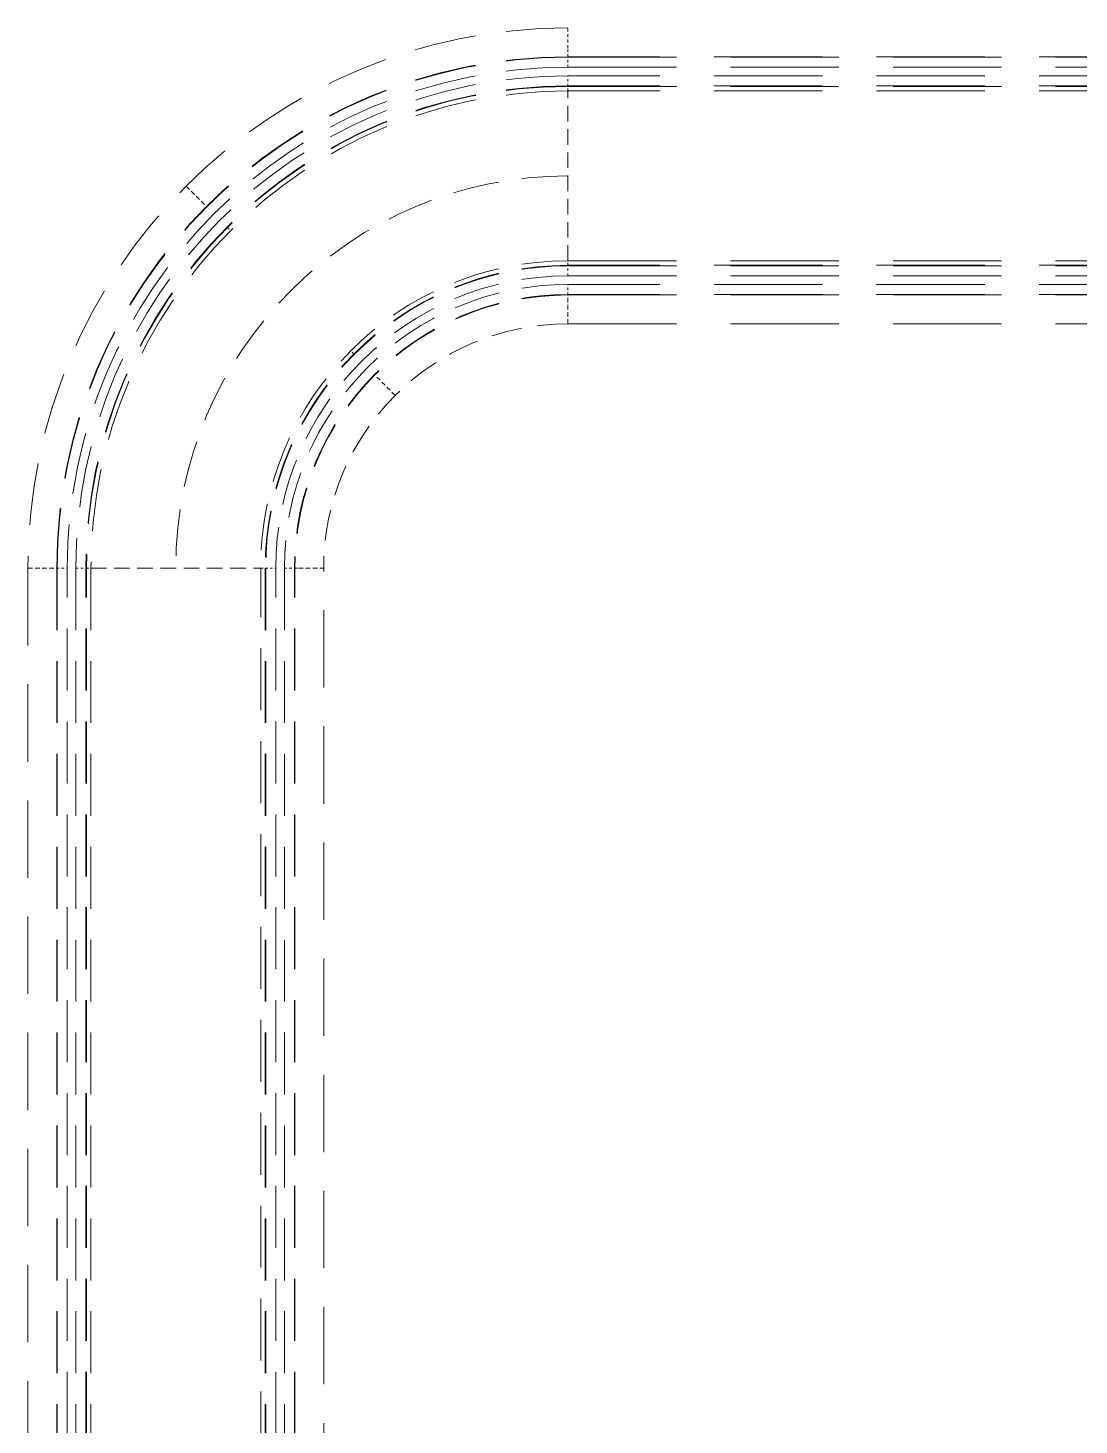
# Model space of a CAD drawing. Header units: millimetres. Extents: x -245 to 349, y -29 to 391.
# Drawn here: x -119.6 to -76.4, y 235.7 to 293 of the extents above; entities that cross this region are included whole.
import ezdxf

# ---------------------------------------------------------------- set-up
doc = ezdxf.new("R2010")
doc.units = ezdxf.units.MM
doc.linetypes.add('HIDDEN', pattern=[9.525, 6.35, -3.175])
doc.layers.add('7', color=7, linetype='Continuous', true_color=0xffffff)

msp = doc.modelspace()

# ---------------------------------------------------------------- linework, layer by layer
at = {"layer": '7', "color": 8, "linetype": 'HIDDEN', "lineweight": 13, "ltscale": 0.02}
msp.add_line((-97.409, 292.136), (-97.409, 292.967), dxfattribs=at)
at = {"layer": '7', "color": 8, "linetype": 'HIDDEN', "lineweight": 13, "ltscale": 0.01}
for p, q in [((-97.409, 291.786), (-97.409, 292.135)), ((-97.409, 291.354), (-97.409, 291.786)), ((-97.409, 290.569), (-97.409, 291.001)), ((-97.409, 282.8), (-97.409, 283.232)), ((-97.409, 282.015), (-97.409, 282.447)), ((-118.383, 270.812), (-117.951, 270.812)), ((-117.598, 270.812), (-117.166, 270.812)), ((-109.828, 270.812), (-109.396, 270.812)), ((-109.043, 270.812), (-108.611, 270.812))]:
    msp.add_line(p, q, dxfattribs=at)
at = {"layer": '7', "color": 8, "linetype": 'HIDDEN', "lineweight": 13, "ltscale": 0.7}
for p, q in [((46.377, 291.786), (-97.409, 291.786)), ((-97.409, 291.765), (46.377, 291.765)), ((-97.409, 291.354), (46.377, 291.354)), ((46.377, 291.001), (-97.409, 291.001)), ((46.377, 290.591), (-97.409, 290.591)), ((-97.409, 290.569), (46.377, 290.569)), ((46.377, 290.384), (-97.409, 290.384)), ((-97.409, 283.417), (46.377, 283.417)), ((46.377, 283.232), (-97.409, 283.232)), ((-97.409, 283.21), (46.377, 283.21)), ((-97.409, 282.8), (46.377, 282.8)), ((46.377, 282.447), (-97.409, 282.447)), ((46.377, 282.036), (-97.409, 282.036)), ((-97.409, 282.015), (46.377, 282.015))]:
    msp.add_line(p, q, dxfattribs=at)
at = {"layer": '7', "color": 8, "linetype": 'HIDDEN', "lineweight": 13, "ltscale": 0.005}
for p, q in [((-97.409, 290.384), (-97.409, 290.569)), ((-111.379, 284.782), (-111.249, 284.652)), ((-97.409, 283.232), (-97.409, 283.417)), ((-106.191, 279.594), (-106.322, 279.725)), ((-117.166, 270.812), (-116.981, 270.812)), ((-110.013, 270.812), (-109.828, 270.812))]:
    msp.add_line(p, q, dxfattribs=at)
at = {"layer": '7', "color": 8, "linetype": 'HIDDEN', "lineweight": 13, "ltscale": 0.1}
for p, q in [((-97.409, 283.417), (-97.409, 290.384)), ((-116.981, 270.812), (-110.013, 270.812))]:
    msp.add_line(p, q, dxfattribs=at)
at = {"layer": '7', "color": 8, "linetype": 'HIDDEN', "lineweight": 13, "ltscale": 0.03}
for p, q in [((-113.074, 286.478), (-112.24, 285.643)), ((-97.409, 280.834), (-97.409, 282.015)), ((-104.496, 277.899), (-105.33, 278.734)), ((-119.563, 270.812), (-118.383, 270.812)), ((-108.462, 270.812), (-107.431, 270.812))]:
    msp.add_line(p, q, dxfattribs=at)
at = {"layer": '7', "color": 8, "linetype": 'HIDDEN', "lineweight": 18, "ltscale": 0.7}
msp.add_line((-97.409, 280.834), (46.377, 280.834), dxfattribs=at)
at = {"layer": '7', "color": 8, "linetype": 'HIDDEN', "lineweight": 18, "ltscale": 0.5}
for p, q in [((-119.563, 270.812), (-119.563, 180.188)), ((-107.431, 180.188), (-107.431, 270.812))]:
    msp.add_line(p, q, dxfattribs=at)
at = {"layer": '7', "color": 8, "linetype": 'HIDDEN', "lineweight": 13, "ltscale": 0.4}
for p, q in [((-118.383, 270.812), (-118.383, 197.212)), ((-118.361, 270.812), (-118.361, 197.212)), ((-117.951, 197.212), (-117.951, 270.812)), ((-117.598, 270.812), (-117.598, 197.212)), ((-117.187, 197.212), (-117.187, 270.812)), ((-117.166, 197.212), (-117.166, 270.812)), ((-116.981, 270.812), (-116.981, 196.405)), ((-110.013, 196.405), (-110.013, 270.812)), ((-109.828, 270.812), (-109.828, 197.212)), ((-109.807, 270.812), (-109.807, 197.212)), ((-109.396, 197.212), (-109.396, 270.812)), ((-109.043, 270.812), (-109.043, 197.212)), ((-108.633, 197.212), (-108.633, 270.812)), ((-108.611, 197.212), (-108.611, 270.812))]:
    msp.add_line(p, q, dxfattribs=at)
at = {"layer": '7', "color": 8, "linetype": 'HIDDEN', "lineweight": 13, "ltscale": 0.004}
msp.add_line((-108.611, 270.812), (-108.462, 270.812), dxfattribs=at)
at = {"layer": '7', "color": 8, "linetype": 'HIDDEN', "lineweight": 18, "ltscale": 0.4}
for radius in [22.154, 19.757]:
    msp.add_arc((-97.409, 270.812), radius, 90, 180, dxfattribs=at)
at = {"layer": '7', "color": 8, "linetype": 'HIDDEN', "lineweight": 13, "ltscale": 0.4}
for radius in [20.974, 20.952, 20.542, 20.189, 19.778, 19.572]:
    msp.add_arc((-97.409, 270.812), radius, 90, 180, dxfattribs=at)
at = {"layer": '7', "color": 8, "linetype": 'HIDDEN', "lineweight": 13, "ltscale": 0.3}
for radius in [16.088, 12.604, 12.419, 12.398, 11.987, 11.634, 11.224]:
    msp.add_arc((-97.409, 270.812), radius, 90, 180, dxfattribs=at)
at = {"layer": '7', "color": 8, "linetype": 'HIDDEN', "lineweight": 18, "ltscale": 0.3}
msp.add_arc((-97.409, 270.812), 11.202, 90, 180, dxfattribs=at)
at = {"layer": '7', "color": 8, "linetype": 'HIDDEN', "lineweight": 18, "ltscale": 0.2}
msp.add_arc((-97.409, 270.812), 10.022, 90, 180, dxfattribs=at)
at = {"layer": '7', "color": 8, "linetype": 'HIDDEN', "lineweight": 18}
for points in [[(-97.409, 292.135), (-97.409, 292.135), (-97.409, 292.136), (-97.409, 292.136)], [(-97.409, 292.136), (-97.406, 292.136), (-97.404, 292.135), (-97.401, 292.135)], [(-97.409, 292.135), (-97.409, 292.135), (-97.409, 292.135), (-97.409, 292.135)]]:
    msp.add_open_spline(points, degree=3, dxfattribs=at).dxf.unprotected_set("ltscale", 0)
at = {"layer": '7', "color": 8, "linetype": 'HIDDEN', "lineweight": 13}
msp.add_open_spline([(-97.402, 292.135), (-97.409, 292.135)], degree=1, dxfattribs=at).dxf.unprotected_set("ltscale", 0)

doc.saveas('drawing.dxf')
